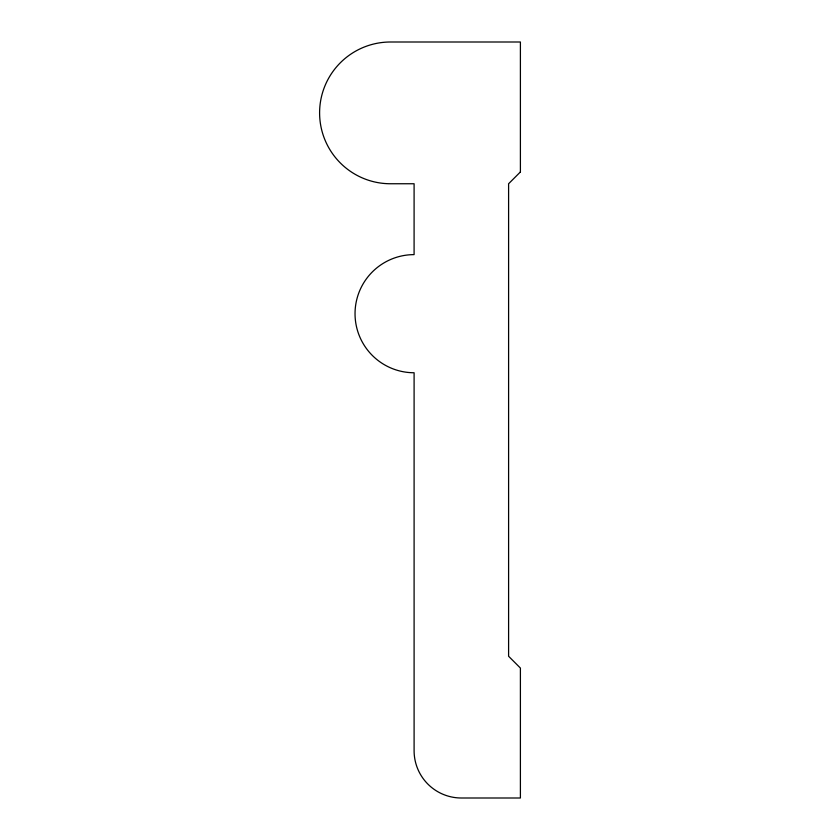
<?xml version="1.0" encoding="UTF-8"?>
<svg xmlns="http://www.w3.org/2000/svg" width="840" height="840" viewBox="0 0 840 840"><rect width="100%" height="100%" fill="white"/><g stroke="black" fill="none" stroke-linecap="round" stroke-linejoin="round"><path stroke-width="1.26" d="M520.401 171.938L508.599 183.75L508.599 656.25L520.401 668.062L520.401 798L461.339 798A47.25 47.25 0 0 1 414.099 750.75L414.099 372.75A59.062 59.062 0 0 1 355.036 313.688A59.062 59.062 0 0 1 414.089 254.625L414.099 183.75L390.474 183.75A70.875 70.875 0 0 1 319.599 112.875A70.875 70.875 0 0 1 390.474 42L520.401 42L520.401 171.938"/></g></svg>
